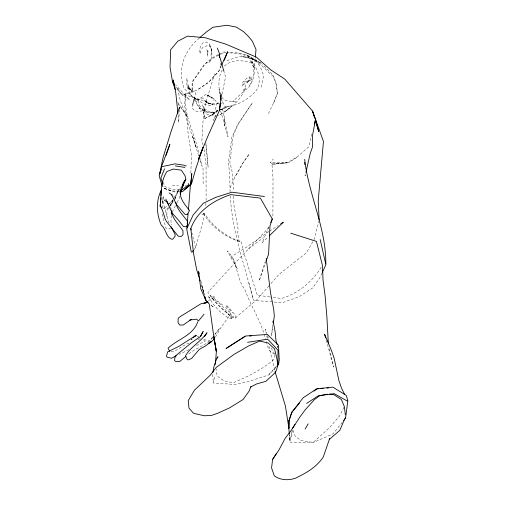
<?xml version="1.0" encoding="UTF-8"?>
<svg xmlns="http://www.w3.org/2000/svg" width="505" height="505" viewBox="0 0 505 505"><rect width="100%" height="100%" fill="white"/><g stroke="black" fill="none" stroke-linecap="round" stroke-linejoin="round"><path stroke-width="0.38" stroke-dasharray="2.52 1.89" d="M162.522 213.975L163.159 218.255L166.025 228.254L168.38 229.219L170.873 227.812M272.908 216.096L273.016 178.543L271.917 163.601L270.491 162.717L273.218 159.012M211.829 51.939L210.528 46.719L207.448 45.652L202.865 47.255L200.7 50.563L200.214 53.921C199.248 49.944 199.677 45.482 203.117 42.799L206.476 42.136L208.767 43.114C211.942 48.322 212.87 54.938 210.812 60.707L209.31 62.134L206.494 62.336M190.852 173.114L191.433 153.987L188.232 135.378L187.172 119.275L180.115 99.952L177.438 87.731L181.371 94.549L175.974 86.784M211.039 55.657L211.298 49.004L208.767 43.114M162.597 208.035L163.159 195.713L162.932 203.591L161.663 198.522M171.227 215.547L170.955 220.956L171.403 224.984M179.344 109.642L178.701 122.57L178.012 114.193M205.939 203.225L205.825 205.352L204.437 206.703M206.09 200.39L206.059 164.718L203.969 148.527M255.227 58.757L253.895 76.413L253.055 66.231L251.881 60.423L254.728 68.623L249.994 60.145C257.853 67.582 262.65 80.882 256.193 90.616C248.327 99.535 237.154 105.993 225.186 106.826L220.906 110.008L220.628 110.955L228.014 136.836C226.126 127.393 224.529 118.284 222.566 108.947L225.186 106.826L221.626 100.078M272.725 324.734L271.482 335.995L272.896 326.135M269.853 296.927L257.304 295.236L243.763 252.576L241.055 241.743C226.032 236.757 213.066 226.795 204.468 213.489L201.703 214.896L203.534 213.748L203.805 211.633M205.989 142.972L205.794 144.518L208.104 167.086L206.141 143.47M204.468 213.489L203.174 221.234L195.58 247.583L193.762 249.918M291.877 431.516L290.28 440.48L292.54 430.127M275.882 367.451L268.925 374.874L247.191 381.944L235.178 384.501L213.501 382.967L214.486 376.686M222.023 94.214L225.552 77.031L223.835 71.035M261.281 87.176L263.585 75.403L260.517 67.329L255.883 60.423L251.25 58.498L241.523 55.935L251.25 58.498L261.394 63.428L246.15 54.906L254.293 59.394L246.926 54.906L235.791 52.703L228.178 52.242M305.449 174.503L305.108 175.999L305.033 172.969M311.92 133.976L308.7 146.879L298.032 156.297L288.292 162.345L272.037 164.346L288.614 162.717L298.209 156.487M249.672 76.943L248.744 80.44L245.992 84.455L245.411 87.422L242.974 90.502L243.959 90.553C249.596 88.691 251.509 82.7 253.529 77.675L249.672 76.943L248.258 77.158L244.944 79.746L242.469 82.814M313.965 239.806L319.166 220.502M179.849 196.167L179.073 198.926L176.864 203.01M269.02 285.761L256.742 299.787L236.971 316.483L235.627 318.238L232.003 317.569C224.378 310.379 215.685 303.997 210.181 294.87L208.628 296.523L208.855 297.268L215.092 296.719L214.467 298.739L223.822 305.961M215.218 109.553L217.289 102.862L213.842 98.683L206.532 94.732L213.842 98.683M265.529 260.706L259.134 280.944L265.775 262.114M214.713 73.717L206.823 99.182L203.578 111.971L201.88 140.598L203.023 144.922M172.331 211.967L175.393 205.731M221.032 65.562L218.823 71.224L208.527 82.454L197.935 89.802L181.042 95.849M275.111 355.047L273.142 360.065C261.325 369.988 247.324 376.875 233.159 382.777L223.557 380.675L217.03 375.89L216.342 368.978M268.458 113.587L273.527 103.121L277.308 93.576L276.304 84.613L273.11 76.23C266.482 71.085 261.773 63.737 253.687 60.613C247.027 54.18 237.666 53.151 228.828 52.867M168.468 207.965L166.795 212.081L167.357 219.536L169.409 223.481M273.527 103.121L277.422 93.52L276.336 84.013L273.066 75.087L262.676 64.463M230.173 187.936L235.122 176.479L242.981 162.679L249.262 153.892L242.564 163.677L238.486 171.372L234.591 177.476M268.963 226.72L261.988 242.981L268.168 236.959M174.907 199.361L178.385 190.316L180.569 187.077M221.354 65.656L218.823 71.224L208.363 82.328L197.594 89.581M322.02 273.022L319.766 277.864L312.784 287.831L298.992 296.833L282.232 302.735L253.882 300.368L253.239 299.579C244.704 265.239 232.06 231.429 230.28 195.795M170.046 205.718L172.836 200.188M343.993 407.213L339.512 416.095L329.342 427.899L313.245 442.386L300.734 440.518L295.053 435.878L292.414 428.524M222.32 69.955C217.529 77.694 218.886 87.516 219.978 96.133M174.257 197.461L178.385 190.316L175.311 197.24L173.461 195.934M215.446 337.087L220.71 327.96L230.892 313.51L228.588 311.124M312.835 241.75L306.415 252.778L278.735 274.651L269.531 285.173M249.558 85.402L252.348 80.699M173.272 200.756L170.097 205.781L173.531 200.706M174.863 198.244L175.652 196.988L173.474 199.197M173.928 200.081L175.942 196.963L174.938 198.023M321.167 267.315C312.09 281.935 298.038 293.651 281.386 298.474L270.623 297.028M212.693 337.687C206.274 345.811 194.93 347.787 187.589 355.141M214.537 335.175L219.612 328.25L214.739 334.379M212.788 336.835L209.379 341.127L202.846 339.164M342.245 422.306L333.016 433.864L313.517 442.399L301.441 442.917L290.078 442.096L289.655 441.831L289.7 434.761L289.718 440.947L289.315 434.691M168.386 207.366L166.366 209.739L162.913 207.909M168.891 206.766L171.921 203.199L170.564 206.065L171.214 209.897M214.871 113.246L204.613 118.624L203.578 111.971L205.226 119.243L204.613 118.624L214.871 113.246L217.219 110.582L218.425 110.147M268.995 374.388L276.405 366.22M169.434 203.881L172.937 200.157M192.235 338.842L191.269 339.878L192.392 338.83M269.045 227.433L228.658 269.67L207.82 292.433L213.407 299.97L222.44 309.193L230.615 316.105L233.575 316.711L232.092 318.649L228.361 317.998L219.505 311.257L212.984 303.89L208.855 297.268C218.28 299.705 226.398 310.531 231.549 318.548L230.892 313.51L225.028 306.63M166.94 216.708L164.737 208.035L167.471 205.27M168.014 204.721L172.925 199.753M199.368 37.976C189.672 46.308 182.084 57.734 181.554 70.833C181.503 76.899 181.731 82.877 184.192 88.545L191.711 96.07L196.603 99.27L199.14 99.283L195.782 99.214L193.308 96.72L194.362 98.077L194.122 100.722L195.681 92.289L191.206 90.124L187.715 87.611L190.379 89.833L187.292 86.09L190.202 90.079L192.525 92.251L188.138 85.717L186.97 78.25C185.581 86.248 189.659 93.558 194.046 99.889L192.613 102.395L192.986 105.45L194.375 99.592L192.474 105.867L192.373 108.177L194.438 110.702L196.988 111.378L203.515 110.81L206.431 109.074L203.597 110.664L205.522 110.134L199.134 108.032L200.428 108.543L197.196 104.226L194.595 97.301C197.221 108.322 202.827 113.619 214.72 112.64L204.916 110.305L202.316 104.769L205.472 113.814L213.249 115.695L216.222 115.323M219.934 114.862L226.549 110.5L231.801 105.987L225.905 110.917L219.934 114.862L216.961 115.235M224.365 66.041C231.991 58.649 243.959 60.278 253.188 63.359M185.228 186.175L186.377 185.278M248.391 248.959L263.37 237.596M217.693 111.327L211.185 115.26L217.219 110.582L218.558 110.178M200.441 98.147L206.147 94.252L209.524 96.562M226.549 110.5L225.905 110.917C234.37 105.293 241.504 97.768 245.487 88.318L243.113 91.954L232.521 101.663L235.791 101.966L226.72 100.697L223.728 99.712L222.282 97.541M268.868 231.561L246.257 247.305L230.823 256.931L233.354 258.888L237.268 269.039L227.332 250.972C238.095 261.098 235.734 277.649 244.59 288.993C250.751 306.232 261.533 321.515 265.586 339.524M269.525 231.132L278.085 225.583M208.533 300.671L215.092 296.719M250.013 79.001L252.405 77.6L253.529 77.675M196.401 345.565L205.175 341.09L202.29 340.048M188.82 349.656L179.035 354.472M218.286 54.609L213.634 56.92L204.475 64.141L192.134 81.949L192.045 91.058L192.55 90.49L192.487 81.898L204.777 64.425L214.303 57.387L224.245 52.608L225.773 52.697M218.955 54.281L223.608 51.971L227.414 52.198M197.979 339.644L201.16 338.281M189.116 343.211L186.465 344.063L173.985 351.537L171.208 351.48M226.897 60.632L239.206 56.579L247.923 57.608L255.883 60.423L261.394 63.428M217.882 110.595L216.512 111.024L223.589 108.657L229.276 105.955L223.374 108.891L220.628 109.743M219.227 109.97L222.566 108.947M203.534 213.748L203.452 213.766C211.898 227.212 224.794 236.668 239.73 241.781L241.055 241.743M219.271 103.449L209.947 105.431L204.992 104.409L195.782 99.214L199.443 99.176L203.035 97.97L206.545 102.698L212.851 104.8L206.122 102.313L206.545 102.698L204.14 100.11L207.397 102.812L210.339 103.885L211.986 103.961L207.397 102.812L205.573 101.568L210.339 103.885L218.949 102.944M220.028 103.329L222.301 102.969M172.331 185.714L178.562 185.291M271.917 163.601L286.821 162.869L270.491 162.717M179.3 190.953L171.915 191.124L164.175 188.466L163.519 186.351M179.654 189.299L172.634 189.205L164.763 186.56L163.399 182.052M179.584 191.414L172.06 191.054L162.812 187.942M213.293 112.375L214.72 112.64L208.54 112.432L203.004 110.21L199.822 105.697L197.846 99.611L198.149 100.684M207.511 101.991L181.396 93.665L189.735 100.085L175.595 84.884M164.529 188.359L171.833 190.966M196.849 335.92L199.311 337.271M210.838 305.165L213.842 307.356L210.238 304.73M274.442 354.34L268.862 350.072L265.819 340.275M239.73 241.781L239.162 241.257L237.432 232.18L238.322 230.45L233.506 202.53L233.468 195.7M210.137 96.449L213.975 100.482M226.802 305.55L234.995 314.628L235.627 318.238M226.07 305.872L232.527 313.024M189.35 93.374L191.711 96.07M178.057 103.904L187.62 116.724L176.946 101.252M188.138 85.717L191.913 91.342M274.676 353.986L271.993 349.504L271.28 347.326M220.508 94.208L219.05 89.316L220.224 93.848M220.862 94.902L221.916 96.992M198.673 155.843L192.462 135.832L196.382 147.877L187.046 120.809L184.647 105.261L185.386 93.64L186.143 92.819C182.267 114.281 195.271 133.497 198.976 154.069M200.15 160.312L202.12 166.271L200.157 158.646M267.246 334.973L265.352 329.165L266.148 332.984M267.486 335.699L268.433 338.609M161.303 197.076L164.737 208.035M201.375 284.65L204.178 294.308M204.247 294.459L201.798 285.697L204.153 294.409M326.249 340.136L333.641 367.04L329.285 348.425M248.839 282.97L253.245 299.572M221.783 99.889L222.175 101.398M274.663 370.064L268.692 345.205M195.58 247.583L191.913 232.944M201.034 281.373L204.216 294.207M266.779 336.04L267.259 338.331M220.647 63.365L220.906 64.829M277.409 346.02L277.586 347.585M212.7 374.394L213.318 382.891M277.378 345.988L277.491 347.503M231.972 317.172L232.003 317.569M230.091 191.9L229.668 172.817L228.317 163.45L231.852 137.322L237.817 124.344L252.386 102.805L238.493 123.637L233.398 134.993L229.819 162.174L232.048 171.353L233.411 185.84L233.443 191.149M224.422 120.613L224.643 125.65L224.353 116.093M203.01 167.995L203.13 183.833M207.725 52.066L207.202 56.339L208.224 51.857L206.501 49.32L207.725 52.066M215.427 115.765L213.457 120.348L215.427 115.765M243.145 83.862L241.901 86.304L243.707 84.291L251.724 79.683L246.8 81.286L249.855 80.749L244.761 81.501L243.145 83.862"/><path stroke-width="0.76" d="M190.417 184.836L188.441 210.004M161.531 207.17L160.148 206.438C161.316 194.779 160.23 181.579 166.921 171.498L173.379 169.049L181.339 170.172L185.038 175.772L185.802 179.307L182.513 187.02L183.41 184.028M179.382 108.878L179.458 107.357L171.006 131.729L163.052 157.604L159.529 174.629L161.297 169.44M160.148 206.438L160.331 204.14M160.457 202.612L160.83 198.017M161.013 195.719L161.512 189.59C155.824 200.788 156.348 213.861 161.297 225.18C166.233 228.866 165.829 237.621 172.167 239.351L173.177 238.739L175.02 236.34L175.153 234.554L171.113 226.764M186.882 228.108L187.065 225.817M187.185 224.289L188.075 213.684M215.483 362.647L216.348 351.871L213.785 336.355L216.386 351.581L213.886 337.264L209.278 304.029L205.882 300.298L200.801 288.885L198.604 271.557L199.166 273.824M255.36 57.204L256.01 49.439L252.393 41.271L248.611 36.606L243.555 31.689L236.315 27.112L226.998 25.25L212.927 27.257L206.381 31.954L199.955 37.471M191.174 179.736L190.72 184.382L182.595 191.559L181.087 191.49M191.332 178.189L191.793 173.543L190.72 184.382L185.84 188.352M219.751 106.738L219.353 110.601L207.624 136.76L198.301 159.548L203.01 147.391L196.035 168.026L191.439 184.041L184.647 189.375M219.909 105.191L220.066 103.645M220.464 99.775L221.02 94.366L220.451 103.834L219.353 110.601L220.502 103.165M272.971 322.48L273.142 320.984L275.124 331.69L275.938 340.465L277.125 344.555M294.983 424.434L290.918 430.815L285.256 438.188L279.057 449.803L272.599 459.449L271.57 467.895L274.278 475.786C280.433 480.331 288.374 480.627 295.438 478.197C306.182 473.071 316.673 467.112 323.333 456.886L329.348 439.401M212.977 372.28L213.533 368.038L216.651 358.474L217.92 356.681L217.472 358.108M345.565 417.963L347.762 401.311L334.228 393.654L318.44 395.699L306.604 403.432M273.331 323.099L274.31 316.275L273.779 309.874L270.491 292.477L266.236 258.459M221.076 99.453L221.304 97.964M215.086 364.667L215.351 363.316M305.954 172.249L310.19 153.501L312.437 147.195L312.488 135.681L315.511 119.559L312.526 111.031L284.839 79.14L270.573 69.778L256.37 57.153L225.987 44.206L205.39 37.768L187.563 36.133L177.81 41.189L170.696 49.679L170.021 67.058L172.451 81.507L175.374 89.631M188.668 183.479L188.333 184.918L180.777 190.922M314.381 124.11L315.511 119.559L318.699 131.559L315.391 120.562M180.43 194.09L183.448 183.921M197.764 321.729C193.459 335.257 177.495 339.265 168.051 348.185L169.813 351.455M171.605 214.177L172.091 212.706M200.245 281.039L196.628 269.481L193.541 253.529L190.808 228.538C197.12 210.957 213.703 200.321 230.678 194.608L260.359 198.099L272.296 218.943L269.998 225.83L268.584 254.148L266.286 260.668M166.095 155.351L169.882 144.228L162.042 165.274M329.658 438.428L329.285 439.445L339.764 430.399L344.852 418.601M250.972 386.502L249.085 391.135L243.094 399.499L229.661 407.838L217.44 413.368L211.317 415.47L204.235 415.76L193.516 413.279L188.971 408.116L188.251 400.541L194.419 390.232L210.225 375.234L216.184 367.444L234.086 354.346L248.649 345.931L259.614 341.109L268.098 342.92L274.638 348.987C276.184 356.966 280.086 365.57 274.821 373.05L265.819 381.351L256.578 383.958L250.663 386.988M164.548 168.815L160.893 177.867L162.862 184.23M224.144 60.354L227.673 51.731L221.67 64.956M270.781 222.478L272.296 218.943M322.341 272.334L325.883 264.727L320.189 239.54M200.775 336.267L203.161 331.469L200.068 336.797L191.666 342.56L175.21 356.132L174.522 360.488L175.689 361.492L179.812 361.447L185.764 356.511M305.102 429.029L308.22 423.834M272.599 459.449L276.513 453.307M204.512 336.595L207.006 332.745C201.129 341.544 190.89 346.462 185.575 355.766L186.995 359.194L188.201 359.92L191.622 358.474L199.204 349.447L205.276 346.114L211.336 341.557L208.186 343.482L210.661 342.396L214.316 339.044M292.414 428.524L300.185 416.6L305.089 409.991L314.274 399.752L319.507 395.863L327.303 394.184M183.182 183.189L185.802 179.307L183.176 183.321L180.285 190.549C179.313 198.585 184.918 204.62 189.526 210.516L187.267 214.543L184.944 214.316L176.523 204.475L171.599 194.709M191.95 252.254L193.314 250.499M343.697 420.482L345.641 418.045M204.007 314.211L198.484 320.991L196.679 319.154L189.741 320.05M299.711 402.775L291.511 412.699L303.196 397.763L316.774 388.749L332.833 387.146L346.253 395.409L347.894 400.837M193.2 337.813L195.618 335.238M276.955 366.308L278.558 364.597L279.252 359.775L278.394 345.111L267.322 334.462L245.619 336.002L226.051 348.494L245.051 336.368M269.291 235.86L283.349 222.168L280.717 223.879M194.64 336.74L196.325 335.175L178.795 346.392L167.723 351.815L166.429 356.145L167.325 357.243L171.504 358.253L176.302 355.848M313.99 391.11L317.153 388.837L318.661 388.724M191.408 319.286L183.138 325.081L179.723 325.024L178.05 322.771L178.189 318.27L181.055 316.086L201.104 303.694L208.23 302.167M203.944 303.436L207.22 301.46M204.702 303.353L207.523 302.407M247.576 342.295L267.372 339.24L268.54 340.029L277.958 350.205L277.996 364.465M186.25 165.785L185.101 165.93L183.971 165.192L175.046 163.847L161.745 166.719L159.125 175.708L162.376 186.503M320.176 388.604L323.194 388.364M326.975 388.074L328.484 387.954M249.704 336.059L251.256 335.958M329.418 394.159L333.653 394.55L341.38 399.499L344.341 406.531L345.325 414.693M264.456 196.508L231.946 192.19L215.572 197.411L203.281 203.275L193.093 215.067L186.711 228.98L191.3 252.039M175.311 165.924L184.868 167.42M290.754 233.19L316.42 241.384L322.436 265.453L323.036 280.06L325.1 295.797L326.905 316.995L328.351 343.842M169.131 192.878L172.224 195.056M164.138 199.936L167.666 202.568M344.669 394.443L341.664 388.522L338.962 380.852L334.095 358.013L331.413 350.426L324.601 334.26L325.637 337.895M172.451 81.507L172.824 82.252M165.855 199.153L172.205 213.186L178.511 220.186L183.315 226.385L185.935 226.878L187.709 224.876L187.405 221.196C183.151 215.162 177.122 209.834 175.727 202.271M167.142 201.748L168.5 204.5M160.893 206.823L162.982 211.803L165.154 218.968L166.562 221.607L178.278 236.245L181.32 236.397L183.031 234.655L182.936 230.772C178.814 224.296 172.173 218.665 171.346 210.661M217.358 48.044L219.688 54.187M314.514 117.627L312.526 111.031L323.452 141.463L318.226 200.712L319.128 219.744M223.835 71.035L219.101 54.559L219.618 57.494M205.459 298.802L205.882 300.298L204.658 295.917M205.131 298.038L205.522 299.49L205.15 297.982M275.042 371.566L285.42 406.077L288.841 427.88L289.264 433.909M190.808 228.538L191.174 230.002M174.989 87.384L173.158 79.935L175.784 92.806L177.949 113.436M304.685 159.334C308.561 194.816 326.11 227.667 325.832 263.945M304.761 162.364L304.818 164.636M288.967 420.532L288.904 428.436L289.087 420.665L291.827 412.194L288.967 420.532"/></g></svg>
